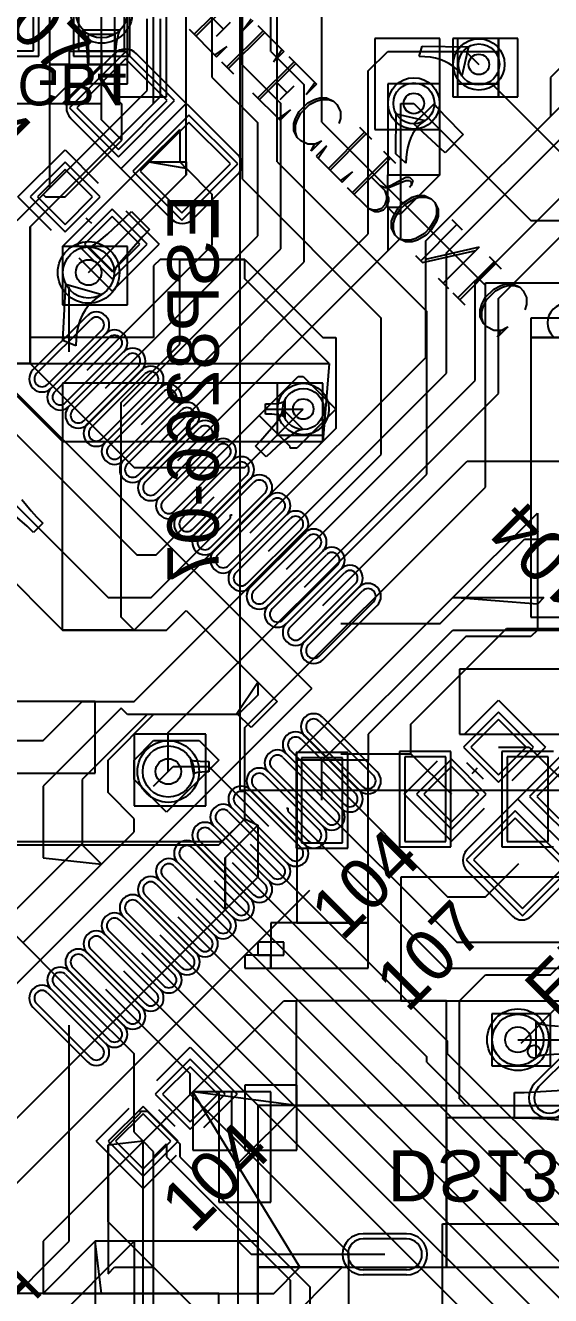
# Model space of a CAD drawing. Header units: millimetres. Extents: x 57.6 to 115.3, y 47.5 to 119.3.
# Drawn here: x 88.17 to 98.43, y 61.93 to 86.74 of the extents above; entities that cross this region are included whole.
import ezdxf

# ---------------------------------------------------------------- set-up
doc = ezdxf.new("R2010")
doc.units = ezdxf.units.MM
for name, color, linetype in [('BottomLayer', 5, 'Continuous'), ('BottomOverlay', 54, 'Continuous'), ('BottomSolder', 6, 'Continuous'), ('TopLayer', 1, 'Continuous'), ('TopOverlay', 2, 'Continuous'), ('TopSolder', 216, 'Continuous'), ('ViaHoleLayer', 16, 'Continuous')]:
    doc.layers.add(name, color=color, linetype=linetype)

msp = doc.modelspace()

# ---------------------------------------------------------------- linework, layer by layer
at = {"layer": 'BottomLayer'}
for p, q in [((91.313, 83.82), (91.313, 92.71)), ((92.414, 83.735), (92.414, 91.144)), ((93.091, 84.074), (93.091, 90.805)), ((90.678, 85.217), (90.678, 88.011)), ((93.964, 84.852), (93.964, 87.906)), ((88.334, 86.245), (88.334, 87.745)), ((89.212, 87.745), (89.212, 86.245)), ((90.112, 86.245), (90.112, 87.745)), ((89.662, 85.979), (89.662, 86.995)), ((90.551, 85.471), (90.551, 86.868)), ((90.805, 86.868), (90.805, 85.344)), ((89.412, 85.979), (89.404, 86.567)), ((89.404, 86.567), (89.92, 86.567)), ((89.913, 86.353), (89.912, 85.979)), ((89.917, 86.542), (89.913, 86.353)), ((89.918, 86.56), (89.917, 86.542)), ((89.92, 86.567), (89.918, 86.56)), ((94.996, 86.487), (94.996, 84.709)), ((96.266, 86.487), (94.996, 86.487)), ((96.266, 84.709), (96.266, 86.487)), ((96.52, 86.487), (96.52, 85.344)), ((97.79, 86.487), (96.52, 86.487)), ((97.79, 85.344), (97.79, 86.487)), ((87.434, 86.245), (88.334, 86.245)), ((89.212, 86.245), (90.112, 86.245)), ((88.9, 85.217), (89.662, 85.979)), ((89.912, 85.979), (89.412, 85.979)), ((97.282, 85.598), (98.933, 83.947)), ((88.011, 82.931), (90.551, 85.471)), ((90.805, 85.344), (88.265, 82.804)), ((96.52, 85.344), (97.79, 85.344)), ((86.614, 85.217), (88.9, 85.217)), ((88.265, 82.804), (90.678, 85.217)), ((95.758, 85.217), (98.044, 82.931)), ((95.758, 84.817), (96.158, 85.217)), ((96.158, 85.217), (96.164, 85.203)), ((96.164, 85.203), (96.181, 85.178)), ((96.181, 85.178), (96.209, 85.143)), ((96.209, 85.143), (96.361, 84.975)), ((93.964, 84.852), (97.155, 81.661)), ((96.361, 84.975), (96.721, 84.607)), ((90.551, 84.074), (91.186, 84.709)), ((91.186, 84.709), (91.186, 84.074)), ((94.996, 84.709), (96.266, 84.709)), ((96.368, 84.254), (95.758, 84.817)), ((96.721, 84.607), (96.368, 84.254)), ((88.9, 82.423), (90.551, 84.074)), ((90.551, 84.074), (91.313, 84.074)), ((91.313, 83.947), (90.551, 84.074)), ((91.186, 84.074), (91.313, 83.947)), ((91.313, 84.074), (91.313, 83.82)), ((93.091, 84.074), (96.012, 81.153)), ((89.408, 81.915), (91.313, 83.82)), ((91.313, 83.82), (89.916, 82.423)), ((92.414, 83.735), (95.123, 81.026)), ((89.779, 82.663), (90.112, 82.974)), ((90.112, 82.974), (90.245, 83.105)), ((90.245, 83.105), (90.598, 82.752)), ((98.044, 82.931), (103.632, 82.931)), ((88.265, 80.137), (88.265, 82.804)), ((88.265, 82.804), (88.265, 80.137)), ((89.612, 82.525), (89.779, 82.663)), ((90.467, 82.619), (89.97, 82.052)), ((90.598, 82.752), (90.467, 82.619)), ((88.9, 82.423), (88.9, 81.28)), ((90.17, 82.423), (88.9, 82.423)), ((89.916, 82.423), (88.9, 82.423)), ((89.408, 82.415), (89.442, 82.422)), ((89.908, 81.915), (89.408, 82.415)), ((89.442, 82.422), (89.488, 82.443)), ((89.488, 82.443), (89.545, 82.477)), ((89.545, 82.477), (89.612, 82.525)), ((90.17, 81.28), (90.17, 82.423)), ((90.805, 82.169), (90.678, 82.042)), ((92.456, 82.169), (90.805, 82.169)), ((91.186, 82.169), (92.456, 82.169)), ((91.186, 80.518), (91.186, 82.169)), ((92.456, 81.788), (92.456, 82.169)), ((92.456, 82.169), (93.98, 80.645)), ((89.915, 81.949), (89.908, 81.915)), ((89.936, 81.995), (89.915, 81.949)), ((89.97, 82.052), (89.936, 81.995)), ((90.678, 82.042), (90.678, 80.645)), ((94.107, 80.137), (92.456, 81.788)), ((97.155, 81.661), (97.155, 81.712)), ((97.155, 81.712), (105.105, 81.712)), ((97.155, 77.724), (97.155, 81.661)), ((88.9, 81.28), (90.17, 81.28)), ((96.012, 77.978), (96.012, 81.153)), ((95.123, 78.36), (95.123, 81.026)), ((104.521, 81.026), (98.044, 81.026)), ((98.044, 81.026), (98.044, 80.645)), ((90.678, 80.645), (88.265, 80.645)), ((88.265, 80.645), (88.265, 80.137)), ((93.98, 80.645), (94.234, 80.645)), ((94.234, 80.645), (94.234, 78.867)), ((98.044, 80.645), (98.044, 75.184)), ((99.06, 80.645), (98.044, 80.645)), ((98.044, 80.645), (103.251, 80.645)), ((90.043, 79.375), (91.186, 80.518)), ((88.011, 80.137), (94.107, 80.137)), ((88.265, 80.137), (88.011, 80.137)), ((88.265, 80.137), (90.297, 78.105)), ((88.265, 80.137), (94.107, 80.137)), ((94.107, 80.137), (93.98, 78.613)), ((88.9, 79.756), (88.9, 78.613)), ((93.98, 79.756), (88.9, 79.756)), ((93.091, 79.756), (93.091, 78.74)), ((93.98, 79.756), (93.091, 79.756)), ((93.98, 78.74), (93.98, 79.756)), ((93.98, 78.613), (93.98, 79.756)), ((88.9, 78.613), (88.011, 79.502)), ((90.043, 75.184), (90.043, 79.375)), ((92.456, 78.105), (93.599, 79.248)), ((93.151, 79.104), (93.178, 79.159)), ((93.178, 79.159), (93.194, 79.207)), ((93.194, 79.207), (93.199, 79.248)), ((93.199, 79.248), (93.599, 78.848)), ((92.766, 78.629), (93.065, 78.974)), ((93.065, 78.974), (93.114, 79.042)), ((93.114, 79.042), (93.151, 79.104)), ((94.234, 78.867), (90.297, 74.93)), ((93.091, 78.74), (93.98, 78.74)), ((93.325, 78.714), (93.166, 78.586)), ((93.393, 78.763), (93.325, 78.714)), ((93.455, 78.8), (93.393, 78.763)), ((93.51, 78.827), (93.455, 78.8)), ((93.558, 78.843), (93.51, 78.827)), ((93.599, 78.848), (93.558, 78.843)), ((88.9, 78.613), (93.98, 78.613)), ((88.9, 74.93), (88.9, 78.613)), ((93.98, 78.613), (90.297, 74.93)), ((92.665, 78.526), (92.766, 78.629)), ((92.877, 78.314), (92.665, 78.526)), ((92.98, 78.415), (92.877, 78.314)), ((93.166, 78.586), (92.98, 78.415)), ((90.296, 73.533), (95.123, 78.36)), ((90.297, 78.105), (92.456, 78.105)), ((90.964, 72.93), (96.012, 77.978)), ((92.456, 73.025), (97.155, 77.724)), ((96.52, 75.565), (98.171, 77.216)), ((98.171, 77.216), (98.171, 75.438)), ((93.472, 72.517), (96.52, 75.565)), ((96.52, 75.565), (98.298, 75.565)), ((98.171, 75.438), (96.52, 75.565)), ((98.298, 75.565), (98.171, 75.438)), ((98.171, 75.438), (98.171, 74.93)), ((90.297, 74.93), (90.043, 75.184)), ((98.044, 75.184), (99.06, 75.184)), ((90.297, 74.93), (88.9, 74.93)), ((93.964, 72.374), (96.52, 74.93)), ((96.52, 74.93), (101.727, 74.93)), ((98.171, 74.93), (98.044, 74.803)), ((96.774, 74.803), (94.869, 72.898)), ((98.044, 74.803), (96.774, 74.803)), ((96.647, 74.168), (96.647, 72.898)), ((99.695, 74.168), (96.647, 74.168)), ((89.535, 73.533), (83.566, 73.533)), ((88.519, 72.771), (89.281, 73.533)), ((89.281, 73.533), (90.296, 73.533)), ((89.535, 72.136), (89.535, 73.533)), ((92.456, 71.247), (92.456, 73.025)), ((84.074, 72.771), (88.519, 72.771)), ((90.297, 72.898), (90.297, 71.501)), ((91.694, 72.898), (90.297, 72.898)), ((90.964, 72.168), (90.964, 72.93)), ((91.694, 71.501), (91.694, 72.898)), ((94.869, 72.898), (94.869, 72.39)), ((96.647, 72.898), (99.695, 72.898)), ((93.472, 72.39), (93.472, 72.517)), ((96.381, 72.458), (95.581, 72.458)), ((95.581, 72.458), (95.581, 70.798)), ((96.381, 70.798), (96.381, 72.458)), ((98.381, 72.458), (97.581, 72.458)), ((97.581, 72.458), (97.581, 70.798)), ((98.381, 70.798), (98.381, 72.458)), ((93.472, 72.39), (93.472, 69.215)), ((94.869, 72.39), (93.472, 72.39)), ((94.869, 72.39), (93.472, 72.39)), ((94.364, 72.436), (93.564, 72.436)), ((93.564, 72.436), (93.564, 70.776)), ((93.964, 71.606), (93.964, 72.374)), ((94.364, 70.776), (94.364, 72.436)), ((94.869, 69.215), (94.869, 72.39)), ((83.566, 72.136), (89.535, 72.136)), ((90.297, 71.501), (91.694, 71.501)), ((91.948, 70.739), (92.456, 71.247)), ((92.01, 70.801), (92.456, 71.247)), ((92.456, 71.247), (92.71, 71.12)), ((92.71, 71.12), (92.075, 70.485)), ((92.075, 70.485), (92.71, 71.12)), ((92.71, 71.12), (92.71, 70.104)), ((87.122, 70.739), (91.948, 70.739)), ((87.184, 70.801), (92.01, 70.801)), ((93.564, 70.776), (94.364, 70.776)), ((95.581, 70.798), (96.381, 70.798)), ((97.581, 70.798), (98.381, 70.798)), ((92.075, 70.485), (92.075, 69.469)), ((92.075, 69.469), (92.075, 70.485)), ((92.71, 70.104), (92.075, 69.469)), ((95.504, 70.104), (95.504, 67.691)), ((99.314, 70.104), (95.504, 70.104)), ((86.868, 62.992), (93.726, 69.85)), ((92.075, 69.469), (86.868, 64.262)), ((92.964, 69.215), (92.964, 68.326)), ((94.869, 69.215), (92.964, 69.215)), ((93.472, 69.215), (94.869, 69.215)), ((94.869, 68.326), (94.869, 69.215)), ((92.71, 68.834), (92.71, 68.58)), ((93.218, 68.834), (92.71, 68.834)), ((93.218, 68.58), (93.218, 68.834)), ((98.425, 68.199), (99.06, 68.834)), ((92.456, 68.58), (92.456, 68.326)), ((92.964, 68.58), (92.456, 68.58)), ((92.71, 68.58), (93.218, 68.58)), ((92.964, 68.326), (92.964, 68.58)), ((92.456, 68.326), (92.964, 68.326)), ((92.964, 68.326), (94.869, 68.326)), ((96.647, 67.691), (97.155, 68.199)), ((97.155, 68.199), (98.425, 68.199)), ((91.44, 65.913), (93.218, 67.691)), ((93.218, 67.691), (93.459, 67.691)), ((93.459, 67.691), (93.459, 65.646)), ((96.393, 67.691), (93.459, 67.691)), ((93.459, 67.691), (93.459, 65.646)), ((95.504, 67.691), (99.314, 67.691)), ((96.393, 65.646), (96.393, 67.691)), ((96.647, 65.773), (96.647, 67.691)), ((97.282, 67.437), (97.282, 66.421)), ((98.425, 67.437), (97.282, 67.437)), ((98.143, 66.575), (98.143, 67.283)), ((98.143, 67.283), (98.173, 67.263)), ((98.173, 67.263), (98.22, 67.245)), ((98.22, 67.245), (98.284, 67.23)), ((98.425, 66.421), (98.425, 67.437)), ((98.284, 67.23), (98.366, 67.216)), ((98.366, 67.216), (98.582, 67.196)), ((97.79, 66.929), (100.584, 66.929)), ((98.173, 66.595), (98.143, 66.575)), ((98.22, 66.613), (98.173, 66.595)), ((98.284, 66.628), (98.22, 66.613)), ((99.037, 66.678), (98.284, 66.628)), ((97.282, 66.421), (98.425, 66.421)), ((92.456, 66.04), (92.456, 64.77)), ((93.472, 66.04), (92.456, 66.04)), ((93.472, 64.77), (93.472, 66.04)), ((91.44, 65.913), (88.519, 62.992)), ((91.44, 65.913), (91.44, 64.77)), ((92.202, 65.913), (91.44, 65.913)), ((93.535, 62.484), (91.44, 65.913)), ((93.459, 65.646), (91.44, 65.913)), ((91.948, 65.913), (91.948, 63.754)), ((92.964, 65.913), (91.948, 65.913)), ((92.202, 64.77), (92.202, 65.913)), ((92.964, 63.754), (92.964, 65.913)), ((96.647, 65.773), (96.774, 65.646)), ((97.723, 65.896), (97.91, 65.897)), ((97.723, 65.396), (97.723, 65.896)), ((97.91, 65.897), (98.662, 65.947)), ((92.329, 64.516), (93.459, 65.646)), ((92.71, 65.646), (92.71, 62.484)), ((96.393, 65.646), (92.71, 65.646)), ((93.459, 65.646), (96.774, 65.646)), ((93.459, 65.646), (96.393, 65.646)), ((96.393, 62.484), (96.393, 65.646)), ((96.774, 65.646), (99.156, 65.646)), ((96.393, 65.405), (96.393, 62.484)), ((98.679, 65.405), (96.393, 65.405)), ((97.91, 65.395), (97.723, 65.396)), ((98.364, 65.38), (97.91, 65.395)), ((98.58, 65.359), (98.364, 65.38)), ((91.44, 64.77), (92.202, 64.77)), ((92.456, 64.77), (93.472, 64.77)), ((92.329, 62.992), (92.329, 64.516)), ((91.948, 63.754), (92.964, 63.754)), ((95.617, 63.038), (94.767, 63.038)), ((89.535, 62.992), (88.519, 61.976)), ((88.519, 62.992), (88.519, 61.976)), ((89.535, 62.992), (89.535, 61.087)), ((92.71, 62.992), (89.535, 62.992)), ((89.662, 61.976), (89.535, 62.992)), ((92.329, 62.992), (92.583, 62.738)), ((92.329, 61.722), (92.329, 62.992)), ((92.71, 61.087), (92.71, 62.992)), ((92.583, 62.738), (95.192, 62.738)), ((92.71, 62.484), (96.393, 62.484)), ((92.71, 62.484), (92.71, 60.833)), ((92.71, 60.833), (94.361, 62.484)), ((94.361, 62.484), (92.71, 62.484)), ((93.027, 61.976), (93.535, 62.484)), ((95.617, 62.438), (94.767, 62.438)), ((96.393, 62.484), (98.679, 62.484)), ((91.948, 61.976), (86.487, 61.976)), ((88.519, 61.976), (89.662, 61.976)), ((88.519, 61.976), (93.027, 61.976)), ((91.948, 60.325), (91.948, 61.976))]:
    msp.add_line(p, q, dxfattribs=at)
for centre, radius in [((89.662, 86.995), 0.5), ((97.028, 85.979), 0.4), ((95.758, 85.217), 0.4), ((89.408, 81.915), 0.5), ((93.599, 79.248), 0.4), ((90.964, 72.168), 0.5), ((97.79, 66.929), 0.5)]:
    msp.add_circle(centre, radius, dxfattribs=at)
for centre, start, end in [((94.767, 62.738), 90, 270), ((95.617, 62.738), 270, 90)]:
    msp.add_arc(centre, 0.3, start, end, dxfattribs=at)
at = {"layer": 'BottomOverlay'}
for p, q in [((92.364, 71.806), (92.364, 87.806)), ((92.364, 71.806), (114.364, 71.806)), ((96.317, 63.333), (99.517, 63.333)), ((96.317, 58.633), (96.317, 63.333))]:
    msp.add_line(p, q, dxfattribs=at)
at = {"layer": 'BottomSolder'}
for p, q in [((88.436, 86.143), (88.436, 87.847)), ((89.11, 87.847), (89.11, 86.143)), ((90.214, 86.143), (90.214, 87.847)), ((87.332, 86.143), (88.436, 86.143)), ((89.11, 86.143), (90.214, 86.143)), ((94.466, 72.537), (93.463, 72.537)), ((93.463, 72.537), (93.463, 70.674)), ((94.466, 70.674), (94.466, 72.537)), ((96.483, 72.56), (95.479, 72.56)), ((95.479, 72.56), (95.479, 70.696)), ((96.483, 70.696), (96.483, 72.56)), ((98.483, 72.56), (97.479, 72.56)), ((97.479, 72.56), (97.479, 70.696)), ((93.463, 70.674), (94.466, 70.674)), ((95.479, 70.696), (96.483, 70.696)), ((97.479, 70.696), (98.483, 70.696)), ((95.617, 63.14), (94.767, 63.14)), ((95.617, 62.336), (94.767, 62.336))]:
    msp.add_line(p, q, dxfattribs=at)
for centre, radius in [((89.662, 86.995), 0.602), ((97.028, 85.979), 0.502), ((95.758, 85.217), 0.502), ((89.408, 81.915), 0.602), ((93.599, 79.248), 0.502), ((90.964, 72.168), 0.602), ((97.79, 66.929), 0.602)]:
    msp.add_circle(centre, radius, dxfattribs=at)
for centre, start, end in [((94.767, 62.738), 90, 270), ((95.617, 62.738), 270, 90)]:
    msp.add_arc(centre, 0.402, start, end, dxfattribs=at)
at = {"layer": 'TopLayer'}
for p, q in [((88.646, 94.107), (88.646, 85.979)), ((90.17, 85.979), (90.17, 94.107)), ((89.916, 90.805), (89.916, 85.344)), ((90.932, 85.344), (90.932, 90.805)), ((91.821, 85.725), (91.821, 90.932)), ((92.383, 85.998), (92.383, 90.605)), ((92.964, 86.233), (92.964, 90.424)), ((89.662, 85.598), (89.662, 86.995)), ((89.318, 86.621), (89.296, 86.654)), ((89.296, 86.654), (90.028, 86.654)), ((89.338, 86.572), (89.318, 86.621)), ((90.006, 86.621), (89.986, 86.572)), ((90.028, 86.654), (90.006, 86.621)), ((89.355, 86.507), (89.338, 86.572)), ((89.37, 86.425), (89.355, 86.507)), ((89.411, 85.776), (89.37, 86.425)), ((89.954, 86.425), (89.941, 86.328)), ((89.969, 86.507), (89.954, 86.425)), ((89.986, 86.572), (89.969, 86.507)), ((96.52, 86.487), (96.52, 86.233)), ((97.409, 86.487), (96.52, 86.487)), ((96.612, 86.487), (96.612, 85.598)), ((97.409, 86.487), (96.612, 86.487)), ((97.409, 86.233), (97.409, 86.487)), ((97.409, 86.487), (97.409, 85.344)), ((97.79, 86.487), (97.409, 86.487)), ((97.409, 85.598), (97.409, 86.487)), ((97.79, 85.344), (97.79, 86.487)), ((99.06, 86.36), (98.425, 85.725)), ((89.027, 86.233), (89.027, 85.217)), ((89.662, 86.233), (89.027, 86.233)), ((89.662, 85.217), (89.662, 86.233)), ((89.662, 86.233), (89.662, 85.598)), ((90.17, 86.233), (89.662, 86.233)), ((89.941, 86.328), (89.922, 86.084)), ((90.17, 85.598), (90.17, 86.233)), ((92.964, 86.233), (93.618, 85.579)), ((94.869, 85.852), (95.25, 86.233)), ((95.25, 86.233), (96.774, 86.233)), ((95.859, 86.133), (95.919, 86.333)), ((95.973, 86.129), (95.859, 86.133)), ((95.919, 86.333), (96.825, 86.323)), ((96.08, 86.118), (95.973, 86.129)), ((96.18, 86.099), (96.08, 86.118)), ((96.274, 86.073), (96.18, 86.099)), ((96.52, 86.233), (97.409, 86.233)), ((96.825, 86.323), (96.695, 85.757)), ((96.774, 86.233), (97.028, 85.979)), ((88.646, 85.979), (90.17, 85.979)), ((88.646, 85.979), (88.646, 85.217)), ((89.027, 85.979), (88.646, 85.979)), ((89.027, 85.217), (89.027, 85.979)), ((90.13, 86.085), (89.175, 85.13)), ((89.922, 86.084), (89.912, 85.598)), ((90.943, 85.271), (90.13, 86.085)), ((92.383, 85.998), (93.164, 85.217)), ((94.869, 82.667), (94.869, 85.852)), ((95.993, 82.531), (99.314, 85.852)), ((96.361, 86.039), (96.274, 86.073)), ((96.441, 85.998), (96.361, 86.039)), ((96.515, 85.949), (96.441, 85.998)), ((96.582, 85.893), (96.515, 85.949)), ((96.642, 85.829), (96.582, 85.893)), ((98.425, 84.963), (99.314, 85.852)), ((89.027, 85.598), (88.646, 85.217)), ((89.662, 85.598), (89.027, 85.598)), ((89.412, 85.598), (89.411, 85.776)), ((89.912, 85.598), (89.412, 85.598)), ((89.662, 85.598), (90.059, 85.201)), ((89.662, 85.598), (90.17, 85.598)), ((89.662, 84.899), (89.662, 85.598)), ((91.821, 85.725), (92.71, 84.836)), ((95.25, 85.598), (95.25, 83.82)), ((96.266, 85.598), (95.25, 85.598)), ((96.266, 83.82), (96.266, 85.598)), ((96.612, 85.598), (96.612, 85.344)), ((97.409, 85.598), (96.612, 85.598)), ((96.612, 85.598), (97.409, 85.598)), ((96.695, 85.757), (96.642, 85.829)), ((97.409, 85.344), (97.409, 85.598)), ((98.425, 85.725), (98.425, 84.963)), ((89.916, 85.344), (90.932, 85.344)), ((93.618, 82.123), (93.618, 85.579)), ((96.612, 85.344), (97.409, 85.344)), ((97.409, 85.344), (97.79, 85.344)), ((88.646, 85.217), (89.027, 85.217)), ((88.646, 85.217), (88.646, 83.566)), ((89.027, 85.217), (89.662, 85.217)), ((89.175, 85.13), (89.989, 84.317)), ((89.989, 84.317), (90.943, 85.271)), ((90.059, 84.502), (90.059, 85.201)), ((93.164, 82.376), (93.164, 85.217)), ((95.504, 85.217), (95.758, 85.217)), ((95.504, 82.595), (95.504, 85.217)), ((90.059, 84.502), (89.662, 84.899)), ((95.404, 84.231), (95.414, 85.014)), ((95.414, 85.014), (95.98, 84.884)), ((95.98, 84.884), (95.908, 84.831)), ((91.367, 84.847), (90.413, 83.893)), ((92.181, 84.034), (91.367, 84.847)), ((92.71, 82.629), (92.71, 84.836)), ((95.739, 84.63), (95.698, 84.55)), ((95.788, 84.704), (95.739, 84.63)), ((95.844, 84.771), (95.788, 84.704)), ((95.908, 84.831), (95.844, 84.771)), ((88.948, 83.391), (90.059, 84.502)), ((88.948, 83.391), (90.059, 84.502)), ((95.638, 84.369), (95.619, 84.269)), ((95.664, 84.463), (95.638, 84.369)), ((95.698, 84.55), (95.664, 84.463)), ((96.393, 82.296), (98.679, 84.582)), ((95.604, 84.048), (95.404, 84.231)), ((95.608, 84.162), (95.604, 84.048)), ((95.619, 84.269), (95.608, 84.162)), ((88.948, 83.929), (88.409, 83.391)), ((89.487, 83.391), (88.948, 83.929)), ((90.413, 83.893), (91.226, 83.079)), ((91.226, 83.079), (92.181, 84.034)), ((91.297, 83.963), (91.821, 83.439)), ((96.955, 81.715), (99.314, 84.074)), ((95.25, 83.82), (96.266, 83.82)), ((95.25, 83.82), (96.266, 83.82)), ((95.25, 83.185), (95.25, 83.82)), ((96.266, 83.82), (95.504, 83.058)), ((88.409, 83.391), (88.948, 82.852)), ((88.646, 83.566), (88.519, 83.439)), ((88.519, 83.439), (88.567, 83.391)), ((88.567, 83.391), (88.948, 83.391)), ((88.948, 82.852), (89.487, 83.391)), ((91.821, 82.447), (91.821, 83.439)), ((97.409, 81.407), (99.568, 83.566)), ((95.377, 83.058), (95.25, 83.185)), ((95.504, 83.185), (95.25, 83.185)), ((95.25, 83.185), (95.25, 82.341)), ((95.504, 82.595), (95.504, 83.185)), ((89.868, 83.01), (89.329, 82.471)), ((90.406, 82.471), (89.868, 83.01)), ((95.504, 83.058), (95.377, 83.058)), ((90.798, 78.595), (94.869, 82.667)), ((92.456, 82.375), (92.71, 82.629)), ((89.329, 82.471), (89.868, 81.933)), ((89.383, 80.01), (91.821, 82.447)), ((89.737, 79.656), (92.456, 82.375)), ((89.868, 81.933), (90.406, 82.471)), ((90.09, 79.302), (93.164, 82.376)), ((91.151, 78.242), (95.504, 82.595)), ((95.25, 82.341), (95.504, 82.595)), ((95.993, 80.255), (95.993, 82.531)), ((90.444, 78.949), (93.618, 82.123)), ((96.393, 79.948), (96.393, 82.296)), ((88.903, 80.588), (88.962, 81.69)), ((88.962, 81.69), (89.669, 81.488)), ((89.03, 80.363), (89.03, 81.634)), ((96.955, 79.803), (96.955, 81.715)), ((89.571, 81.422), (89.484, 81.348)), ((89.669, 81.488), (89.571, 81.422)), ((97.409, 79.55), (97.409, 81.407)), ((89.341, 81.177), (89.285, 81.081)), ((89.408, 81.267), (89.341, 81.177)), ((89.484, 81.348), (89.408, 81.267)), ((88.393, 79.939), (89.454, 80.999)), ((89.239, 80.976), (89.203, 80.864)), ((89.285, 81.081), (89.239, 80.976)), ((88.606, 79.727), (89.666, 80.787)), ((88.747, 79.585), (89.808, 80.646)), ((89.177, 80.745), (89.162, 80.617)), ((89.203, 80.864), (89.177, 80.745)), ((89.157, 80.483), (88.903, 80.588)), ((88.959, 79.373), (90.02, 80.434)), ((89.162, 80.617), (89.157, 80.483)), ((89.101, 79.232), (90.161, 80.292)), ((92.565, 76.828), (95.993, 80.255)), ((89.313, 79.02), (90.373, 80.08)), ((89.454, 78.878), (90.515, 79.939)), ((92.919, 76.474), (96.393, 79.948)), ((89.666, 78.666), (90.727, 79.727)), ((92.737, 79.121), (93.499, 79.883)), ((93.272, 76.12), (96.955, 79.803)), ((93.499, 79.883), (93.599, 79.883)), ((93.599, 79.883), (93.726, 79.756)), ((93.726, 79.756), (94.234, 79.248)), ((89.808, 78.525), (90.868, 79.585)), ((93.189, 79.381), (93.211, 79.391)), ((93.211, 79.391), (93.226, 79.402)), ((93.226, 79.402), (93.236, 79.415)), ((93.236, 79.415), (93.236, 79.081)), ((93.626, 75.767), (97.409, 79.55)), ((90.02, 78.312), (91.08, 79.373)), ((90.161, 78.171), (91.222, 79.232)), ((91.505, 77.888), (92.864, 79.248)), ((92.864, 79.348), (92.929, 79.349)), ((92.864, 79.148), (92.864, 79.348)), ((92.864, 79.248), (93.599, 79.248)), ((92.988, 79.145), (92.864, 79.148)), ((92.929, 79.349), (93.087, 79.359)), ((93.087, 79.137), (92.988, 79.145)), ((93.087, 79.359), (93.127, 79.365)), ((93.127, 79.365), (93.161, 79.372)), ((93.161, 79.372), (93.189, 79.381)), ((94.234, 79.248), (93.472, 78.486)), ((90.373, 77.959), (91.434, 79.02)), ((93.345, 78.513), (92.737, 79.121)), ((93.127, 79.131), (93.087, 79.137)), ((93.161, 79.124), (93.127, 79.131)), ((93.189, 79.115), (93.161, 79.124)), ((93.211, 79.105), (93.189, 79.115)), ((93.226, 79.094), (93.211, 79.105)), ((93.236, 79.081), (93.226, 79.094)), ((87.884, 78.867), (90.351, 76.4)), ((90.515, 77.818), (91.575, 78.878)), ((90.727, 77.605), (91.788, 78.666)), ((90.868, 77.464), (91.929, 78.525)), ((93.345, 78.486), (93.345, 78.513)), ((93.472, 78.486), (93.345, 78.486)), ((91.08, 77.252), (92.141, 78.312)), ((91.222, 77.11), (92.282, 78.171)), ((93.98, 75.413), (96.798, 78.232)), ((96.798, 78.232), (100.33, 78.232)), ((87.376, 77.978), (89.789, 75.565)), ((91.434, 76.898), (92.495, 77.959)), ((91.575, 76.757), (92.636, 77.818)), ((86.36, 77.47), (88.9, 74.93)), ((88.106, 77.479), (88.285, 77.261)), ((90.724, 76.4), (91.858, 77.535)), ((91.788, 76.545), (92.848, 77.605)), ((91.929, 76.403), (92.99, 77.464)), ((88.211, 76.96), (87.875, 77.248)), ((88.285, 77.261), (88.394, 77.143)), ((92.141, 76.191), (93.202, 77.252)), ((92.179, 77.181), (92.212, 77.181)), ((92.179, 77.116), (92.179, 77.181)), ((88.335, 76.839), (88.211, 76.96)), ((88.515, 77.019), (88.335, 76.839)), ((88.394, 77.143), (88.515, 77.019)), ((90.628, 75.565), (92.179, 77.116)), ((92.282, 76.05), (93.343, 77.11)), ((92.495, 75.838), (93.555, 76.898)), ((92.636, 75.696), (93.697, 76.757)), ((96.269, 75.06), (97.917, 76.708)), ((97.917, 76.708), (102.97, 76.708)), ((92.848, 75.484), (93.909, 76.545)), ((90.351, 76.4), (90.724, 76.4)), ((92.99, 75.343), (94.05, 76.403)), ((93.202, 75.131), (94.262, 76.191)), ((93.343, 74.989), (94.404, 76.05)), ((93.555, 74.777), (94.616, 75.838)), ((93.697, 74.636), (94.757, 75.696)), ((89.789, 75.565), (90.628, 75.565)), ((93.909, 74.423), (94.969, 75.484)), ((90.932, 74.93), (91.313, 75.311)), ((91.313, 75.311), (92.71, 73.914)), ((88.9, 74.93), (90.932, 74.93)), ((94.333, 75.06), (96.269, 75.06)), ((95.7, 73.094), (97.566, 74.96)), ((97.566, 74.96), (99.792, 74.96)), ((92.304, 73.304), (92.71, 73.914)), ((92.71, 73.914), (93.091, 73.533)), ((92.71, 73.914), (92.71, 73.66)), ((92.71, 73.66), (92.329, 73.279)), ((93.091, 73.533), (92.583, 73.025)), ((90.043, 73.406), (88.519, 71.882)), ((90.551, 73.279), (89.281, 72.009)), ((89.789, 72.39), (90.678, 73.279)), ((90.17, 73.279), (90.043, 73.406)), ((90.678, 73.279), (90.17, 73.279)), ((92.329, 73.279), (90.551, 73.279)), ((92.583, 73.025), (92.304, 73.304)), ((93.909, 73.151), (94.969, 72.09)), ((95.7, 72.514), (95.7, 73.094)), ((97.409, 73.183), (96.87, 72.644)), ((97.948, 72.644), (97.409, 73.183)), ((90.297, 72.39), (90.678, 72.771)), ((90.678, 72.771), (91.567, 72.771)), ((91.567, 72.771), (91.948, 72.39)), ((93.555, 72.797), (94.616, 71.736)), ((93.697, 72.938), (94.757, 71.878)), ((93.202, 72.443), (94.262, 71.383)), ((93.343, 72.585), (94.404, 71.524)), ((94.333, 72.514), (95.7, 72.514)), ((95.7, 72.514), (96.49, 71.725)), ((96.87, 72.644), (97.409, 72.105)), ((97.409, 72.644), (98.011, 72.644)), ((97.409, 72.105), (97.948, 72.644)), ((98.011, 72.644), (99.044, 71.612)), ((98.973, 72.496), (98.16, 71.682)), ((89.789, 71.755), (89.789, 72.39)), ((90.297, 72.009), (90.297, 72.39)), ((91.948, 72.39), (90.932, 71.374)), ((90.964, 72.168), (91.059, 72.263)), ((91.059, 72.263), (91.756, 72.263)), ((91.46, 72.111), (91.403, 72.406)), ((91.403, 72.406), (91.411, 72.398)), ((91.411, 72.398), (91.425, 72.391)), ((91.425, 72.391), (91.445, 72.384)), ((91.445, 72.384), (91.471, 72.379)), ((91.471, 72.379), (91.503, 72.374)), ((91.503, 72.374), (91.586, 72.367)), ((91.586, 72.367), (91.756, 72.363)), ((91.756, 72.363), (91.756, 72.163)), ((91.756, 72.263), (92.919, 71.1)), ((92.99, 72.231), (94.05, 71.171)), ((96.49, 72.264), (95.951, 71.725)), ((97.029, 71.725), (96.49, 72.264)), ((89.281, 72.009), (89.281, 70.763)), ((90.932, 71.374), (90.297, 72.009)), ((90.678, 71.882), (90.964, 72.168)), ((91.465, 72.121), (91.46, 72.111)), ((91.474, 72.13), (91.465, 72.121)), ((91.49, 72.137), (91.474, 72.13)), ((91.511, 72.144), (91.49, 72.137)), ((91.537, 72.15), (91.511, 72.144)), ((91.701, 72.162), (91.537, 72.15)), ((91.756, 72.163), (91.701, 72.162)), ((92.848, 72.09), (93.909, 71.029)), ((93.98, 72.161), (96.417, 69.723)), ((88.519, 71.882), (88.519, 70.485)), ((90.297, 71.247), (89.789, 71.755)), ((92.495, 71.736), (93.555, 70.676)), ((92.636, 71.878), (93.697, 70.817)), ((93.626, 71.807), (96.599, 68.834)), ((95.951, 71.725), (96.49, 71.186)), ((96.49, 71.186), (97.029, 71.725)), ((92.282, 71.524), (93.343, 70.464)), ((93.272, 71.454), (93.305, 71.454)), ((93.305, 71.388), (93.305, 71.454)), ((98.16, 71.682), (99.114, 70.728)), ((90.297, 70.993), (90.297, 71.247)), ((92.141, 71.383), (93.202, 70.322)), ((93.305, 71.388), (96.367, 68.326)), ((97.736, 71.258), (96.922, 70.445)), ((98.69, 70.304), (97.736, 71.258)), ((89.662, 70.358), (90.297, 70.993)), ((91.788, 71.029), (92.848, 69.969)), ((91.929, 71.171), (92.99, 70.11)), ((87.733, 69.215), (89.281, 70.763)), ((89.281, 70.763), (87.733, 69.215)), ((89.281, 70.763), (89.281, 70.739)), ((89.281, 70.739), (89.662, 70.358)), ((91.575, 70.817), (92.636, 69.756)), ((92.565, 70.746), (96.412, 66.9)), ((88.519, 70.485), (89.662, 70.358)), ((91.222, 70.464), (92.282, 69.403)), ((91.434, 70.676), (92.495, 69.615)), ((89.662, 70.358), (88.138, 68.834)), ((91.08, 70.322), (92.141, 69.262)), ((92.212, 70.393), (96.012, 66.593)), ((96.922, 70.445), (97.877, 69.49)), ((97.155, 69.723), (97.806, 70.374)), ((97.877, 69.49), (98.69, 70.304)), ((90.727, 69.969), (91.788, 68.908)), ((90.868, 70.11), (91.929, 69.049)), ((91.858, 70.039), (102.208, 59.69)), ((87.098, 69.85), (89.383, 67.564)), ((90.515, 69.756), (91.575, 68.696)), ((96.417, 69.723), (97.155, 69.723)), ((90.373, 69.615), (91.434, 68.554)), ((91.505, 69.686), (102.008, 59.182)), ((90.02, 69.262), (91.08, 68.201)), ((90.161, 69.403), (91.222, 68.342)), ((91.151, 69.332), (101.936, 58.547)), ((89.808, 69.049), (90.868, 67.989)), ((90.798, 68.979), (102.626, 57.15)), ((89.666, 68.908), (90.727, 67.847)), ((96.599, 68.834), (100.584, 68.834)), ((89.313, 68.554), (90.373, 67.494)), ((89.454, 68.696), (90.515, 67.635)), ((90.444, 68.625), (102.181, 56.888)), ((89.101, 68.342), (90.161, 67.282)), ((90.09, 68.272), (100.584, 57.778)), ((96.367, 68.326), (100.203, 68.326)), ((88.747, 67.989), (89.808, 66.928)), ((88.959, 68.201), (90.02, 67.14)), ((88.606, 67.847), (89.666, 66.787)), ((89.737, 67.918), (91.392, 66.263)), ((88.393, 67.635), (89.454, 66.575)), ((89.383, 67.564), (90.297, 66.651)), ((97.853, 66.865), (98.552, 67.564)), ((89.03, 62.995), (89.03, 67.211)), ((96.412, 66.656), (96.412, 66.9)), ((90.297, 65.121), (90.297, 66.651)), ((96.012, 66.49), (96.012, 66.593)), ((96.012, 66.49), (102.177, 60.325)), ((96.412, 66.656), (101.981, 61.087)), ((98.194, 66.007), (98.795, 66.608)), ((91.392, 66.403), (90.853, 65.865)), ((91.93, 65.865), (91.392, 66.403)), ((91.392, 65.865), (91.392, 66.263)), ((90.853, 65.865), (91.392, 65.326)), ((91.392, 65.865), (94.488, 62.768)), ((91.392, 65.326), (91.93, 65.865)), ((89.789, 64.868), (90.424, 65.503)), ((90.424, 65.503), (90.424, 65.532)), ((90.424, 65.532), (90.551, 65.532)), ((90.551, 65.532), (91.186, 64.897)), ((90.472, 65.484), (89.934, 64.945)), ((91.011, 64.945), (90.472, 65.484)), ((90.297, 65.121), (90.472, 64.945)), ((90.472, 64.945), (89.789, 64.868)), ((89.789, 64.868), (89.789, 62.357)), ((89.789, 63.373), (89.789, 64.868)), ((89.934, 64.945), (90.472, 64.406)), ((90.472, 56.213), (90.472, 64.945)), ((90.678, 64.74), (90.472, 64.945)), ((90.472, 64.406), (91.011, 64.945)), ((90.678, 64.643), (90.932, 64.897)), ((90.932, 64.897), (90.932, 64.643)), ((91.186, 64.897), (91.186, 64.643)), ((90.678, 62.484), (90.678, 64.74)), ((90.678, 58.928), (90.678, 64.643)), ((90.932, 64.643), (93.345, 62.23)), ((91.186, 64.643), (93.726, 62.103)), ((92.456, 60.706), (89.789, 63.373)), ((86.721, 60.686), (89.03, 62.995)), ((87.63, 60.325), (90.297, 62.992)), ((90.297, 62.992), (90.297, 60.325)), ((94.488, 60.198), (94.488, 62.768)), ((89.789, 62.357), (89.916, 62.484)), ((89.916, 62.484), (90.678, 62.484)), ((93.345, 62.23), (93.345, 61.595)), ((93.726, 62.103), (93.726, 61.341))]:
    msp.add_line(p, q, dxfattribs=at)
for centre, radius in [((89.662, 86.995), 0.5), ((97.028, 85.979), 0.4), ((95.758, 85.217), 0.4), ((89.408, 81.915), 0.5), ((93.599, 79.248), 0.4), ((90.964, 72.168), 0.5), ((97.79, 66.929), 0.5)]:
    msp.add_circle(centre, radius, dxfattribs=at)
for centre, radius, start, end in [((89.56, 80.893), 0.15, 315, 135), ((89.914, 80.54), 0.15, 315, 135), ((90.267, 80.186), 0.15, 315, 135), ((88.499, 79.833), 0.15, 135, 315), ((90.621, 79.833), 0.15, 315, 135), ((88.853, 79.479), 0.15, 135, 315), ((90.974, 79.479), 0.15, 315, 135), ((89.207, 79.126), 0.15, 135, 315), ((91.328, 79.126), 0.15, 315, 135), ((91.681, 78.772), 0.15, 315, 135), ((89.56, 78.772), 0.15, 135, 315), ((89.914, 78.419), 0.15, 135, 315), ((92.035, 78.419), 0.15, 315, 135), ((90.267, 78.065), 0.15, 135, 315), ((92.389, 78.065), 0.15, 315, 135), ((90.621, 77.711), 0.15, 135, 315), ((92.742, 77.711), 0.15, 315, 135), ((90.974, 77.358), 0.15, 135, 315), ((93.096, 77.358), 0.15, 315, 135), ((91.328, 77.004), 0.15, 135, 315), ((93.449, 77.004), 0.15, 315, 135), ((91.681, 76.651), 0.15, 135, 315), ((93.803, 76.651), 0.15, 315, 135), ((94.156, 76.297), 0.15, 315, 135), ((92.035, 76.297), 0.15, 135, 315), ((92.389, 75.944), 0.15, 135, 315), ((94.51, 75.944), 0.15, 315, 135), ((92.742, 75.59), 0.15, 135, 315), ((94.863, 75.59), 0.15, 315, 135), ((93.096, 75.237), 0.15, 135, 315), ((93.449, 74.883), 0.15, 135, 315), ((93.803, 74.529), 0.15, 135, 315), ((93.803, 73.045), 0.15, 45, 225), ((93.449, 72.691), 0.15, 45, 225), ((93.096, 72.337), 0.15, 45, 225), ((92.742, 71.984), 0.15, 45, 225), ((94.863, 71.984), 0.15, 225, 45), ((92.389, 71.63), 0.15, 45, 225), ((94.51, 71.63), 0.15, 225, 45), ((92.035, 71.277), 0.15, 45, 225), ((94.156, 71.277), 0.15, 225, 45), ((91.681, 70.923), 0.15, 45, 225), ((93.803, 70.923), 0.15, 225, 45), ((91.328, 70.57), 0.15, 45, 225), ((93.449, 70.57), 0.15, 225, 45), ((90.974, 70.216), 0.15, 45, 225), ((93.096, 70.216), 0.15, 225, 45), ((90.621, 69.863), 0.15, 45, 225), ((92.742, 69.863), 0.15, 225, 45), ((90.267, 69.509), 0.15, 45, 225), ((92.389, 69.509), 0.15, 225, 45), ((89.914, 69.155), 0.15, 45, 225), ((92.035, 69.155), 0.15, 225, 45), ((89.56, 68.802), 0.15, 45, 225), ((91.681, 68.802), 0.15, 225, 45), ((89.207, 68.448), 0.15, 45, 225), ((91.328, 68.448), 0.15, 225, 45), ((88.853, 68.095), 0.15, 45, 225), ((90.974, 68.095), 0.15, 225, 45), ((88.499, 67.741), 0.15, 45, 225), ((90.621, 67.741), 0.15, 225, 45), ((90.267, 67.388), 0.15, 225, 45), ((89.914, 67.034), 0.15, 225, 45), ((89.56, 66.681), 0.15, 225, 45), ((98.407, 65.795), 0.3, 135, 315)]:
    msp.add_arc(centre, radius, start, end, dxfattribs=at)
at = {"layer": 'TopOverlay'}
for p, q in [((91.47, 86.568), (92.176, 87.275)), ((91.503, 86.534), (92.21, 87.241)), ((91.84, 86.871), (92.042, 86.669)), ((92.412, 86.635), (92.58, 86.871)), ((92.614, 86.837), (92.412, 86.635)), ((91.369, 86.669), (91.907, 86.13)), ((91.907, 86.534), (92.176, 86.803)), ((92.106, 85.931), (92.813, 86.638)), ((92.139, 85.898), (92.846, 86.605)), ((92.712, 86.739), (93.217, 86.234)), ((89.059, 85.339), (89.907, 86.187)), ((90.332, 86.201), (92.333, 84.2)), ((92.109, 86.332), (91.874, 86.164)), ((91.907, 86.13), (92.109, 86.332)), ((93.015, 86.032), (93.183, 86.268)), ((93.217, 86.234), (93.015, 86.032)), ((93.318, 86.133), (93.856, 85.595)), ((92.005, 86.032), (92.24, 85.797)), ((92.712, 85.325), (93.419, 86.032)), ((92.745, 85.292), (93.452, 85.999)), ((93.082, 85.628), (93.284, 85.426)), ((93.654, 85.393), (93.823, 85.628)), ((93.856, 85.595), (93.654, 85.393)), ((92.611, 85.426), (93.149, 84.888)), ((93.149, 85.292), (93.419, 85.561)), ((90.042, 83.946), (91.314, 85.218)), ((93.516, 85.059), (93.685, 85.228)), ((93.55, 85.026), (93.718, 85.194)), ((93.685, 85.228), (93.819, 85.295)), ((93.718, 85.194), (93.853, 85.261)), ((93.819, 85.295), (93.92, 85.329)), ((93.853, 85.261), (93.954, 85.295)), ((93.92, 85.329), (94.055, 85.329)), ((93.954, 85.295), (94.089, 85.295)), ((94.055, 85.329), (94.19, 85.261)), ((94.089, 85.295), (94.19, 85.261)), ((94.19, 85.261), (94.257, 85.194)), ((94.257, 85.194), (94.324, 85.059)), ((89.03, 84.957), (91.074, 82.913)), ((93.351, 85.09), (93.116, 84.921)), ((93.149, 84.888), (93.351, 85.09)), ((93.415, 84.824), (93.449, 84.925)), ((93.449, 84.925), (93.516, 85.059)), ((93.449, 84.79), (93.483, 84.891)), ((93.483, 84.891), (93.55, 85.026)), ((94.324, 84.925), (94.291, 84.824)), ((94.324, 85.059), (94.324, 84.925)), ((93.415, 84.689), (93.415, 84.824)), ((93.483, 84.554), (93.415, 84.689)), ((93.449, 84.655), (93.449, 84.79)), ((93.483, 84.554), (93.449, 84.655)), ((94.089, 83.948), (94.796, 84.655)), ((94.122, 83.915), (94.829, 84.622)), ((94.695, 84.756), (94.93, 84.521)), ((93.55, 84.487), (93.483, 84.554)), ((93.685, 84.42), (93.55, 84.487)), ((93.819, 84.42), (93.685, 84.42)), ((93.954, 84.487), (93.752, 84.285)), ((93.752, 84.285), (93.819, 84.42)), ((93.819, 84.42), (93.954, 84.487)), ((94.055, 84.386), (93.853, 84.184)), ((93.887, 84.15), (94.055, 84.386)), ((88.029, 83.391), (88.948, 84.31)), ((88.948, 84.31), (89.598, 83.66)), ((93.853, 84.184), (94.358, 83.679)), ((94.56, 83.477), (95.267, 84.184)), ((94.594, 83.443), (95.301, 84.15)), ((95.166, 84.285), (95.402, 84.049)), ((94.56, 83.881), (94.324, 83.713)), ((94.358, 83.679), (94.56, 83.881)), ((91.442, 82.956), (92.326, 83.84)), ((95.2, 83.511), (94.93, 83.78)), ((95.099, 83.612), (95.2, 83.578)), ((95.2, 83.578), (95.301, 83.612)), ((95.267, 83.578), (95.604, 83.713)), ((95.301, 83.612), (95.604, 83.78)), ((95.604, 83.78), (95.671, 83.78)), ((95.604, 83.713), (95.671, 83.713)), ((95.671, 83.78), (95.738, 83.713)), ((95.671, 83.713), (95.705, 83.679)), ((95.705, 83.612), (95.671, 83.578)), ((95.738, 83.713), (95.705, 83.612)), ((95.705, 83.679), (95.705, 83.612)), ((88.029, 83.391), (88.679, 82.741)), ((94.459, 83.578), (94.863, 83.174)), ((95.2, 83.578), (95.267, 83.578)), ((95.267, 83.376), (95.2, 83.511)), ((95.233, 83.41), (95.2, 83.511)), ((95.233, 83.342), (95.233, 83.41)), ((95.267, 83.309), (95.267, 83.376)), ((95.56, 83.285), (95.728, 83.386)), ((95.728, 83.386), (95.829, 83.42)), ((95.762, 83.353), (95.863, 83.386)), ((95.829, 83.42), (95.964, 83.42)), ((95.863, 83.386), (95.997, 83.386)), ((95.964, 83.42), (96.098, 83.353)), ((95.997, 83.386), (96.098, 83.353)), ((90.137, 83.121), (90.787, 82.471)), ((94.863, 83.174), (94.998, 83.107)), ((94.863, 83.174), (94.964, 83.141)), ((94.964, 83.141), (95.031, 83.141)), ((95.031, 83.141), (95.132, 83.174)), ((95.065, 83.107), (95.166, 83.141)), ((95.132, 83.174), (95.2, 83.241)), ((95.166, 83.141), (95.233, 83.208)), ((95.2, 83.241), (95.233, 83.342)), ((95.233, 83.208), (95.267, 83.309)), ((95.358, 83.016), (95.459, 83.184)), ((95.391, 82.982), (95.492, 83.151)), ((95.459, 83.184), (95.56, 83.285)), ((95.492, 83.151), (95.593, 83.252)), ((95.593, 83.252), (95.762, 83.353)), ((96.098, 83.353), (96.166, 83.285)), ((96.166, 83.285), (96.233, 83.151)), ((96.166, 83.285), (96.199, 83.184)), ((96.199, 83.184), (96.199, 83.05)), ((96.233, 83.151), (96.233, 83.016)), ((89.246, 82.769), (89.57, 83.093)), ((89.354, 82.985), (89.408, 82.931)), ((89.408, 82.931), (89.462, 82.877)), ((94.998, 83.107), (95.065, 83.107)), ((95.324, 82.915), (95.358, 83.016)), ((95.324, 82.78), (95.324, 82.915)), ((95.358, 82.881), (95.391, 82.982)), ((95.358, 82.747), (95.358, 82.881)), ((96.166, 82.949), (96.065, 82.78)), ((96.199, 82.915), (96.098, 82.747)), ((96.199, 83.05), (96.166, 82.949)), ((96.233, 83.016), (96.199, 82.915)), ((96.499, 82.952), (96.701, 82.75)), ((95.391, 82.646), (95.324, 82.78)), ((95.391, 82.646), (95.358, 82.747)), ((95.459, 82.578), (95.391, 82.646)), ((95.964, 82.679), (95.795, 82.578)), ((95.997, 82.646), (95.829, 82.545)), ((95.893, 82.144), (96.6, 82.851)), ((96.065, 82.78), (95.964, 82.679)), ((96.098, 82.747), (95.997, 82.646)), ((89.868, 81.552), (90.787, 82.471)), ((95.593, 82.511), (95.459, 82.578)), ((95.56, 82.545), (95.459, 82.578)), ((95.694, 82.545), (95.56, 82.545)), ((95.728, 82.511), (95.593, 82.511)), ((95.795, 82.578), (95.694, 82.545)), ((95.829, 82.545), (95.728, 82.511)), ((95.994, 82.178), (97.038, 82.413)), ((96.331, 81.706), (97.038, 82.413)), ((89.218, 82.202), (89.868, 81.552)), ((95.792, 82.245), (95.927, 82.11)), ((95.927, 82.11), (96.97, 82.346)), ((96.62, 81.417), (97.327, 82.124)), ((97.226, 82.225), (97.462, 81.989)), ((96.654, 81.383), (97.361, 82.09)), ((96.23, 81.807), (96.432, 81.605)), ((97.32, 81.592), (97.455, 81.659)), ((97.354, 81.558), (97.489, 81.626)), ((97.455, 81.659), (97.556, 81.693)), ((97.489, 81.626), (97.59, 81.659)), ((97.556, 81.693), (97.691, 81.693)), ((97.59, 81.659), (97.724, 81.659)), ((97.691, 81.693), (97.825, 81.626)), ((97.724, 81.659), (97.825, 81.626)), ((97.825, 81.626), (97.893, 81.558)), ((96.519, 81.518), (96.755, 81.282)), ((97.085, 81.289), (97.152, 81.424)), ((97.118, 81.255), (97.186, 81.39)), ((97.152, 81.424), (97.32, 81.592)), ((97.186, 81.39), (97.354, 81.558)), ((97.893, 81.558), (97.96, 81.424)), ((97.96, 81.424), (97.96, 81.289)), ((97.051, 81.188), (97.085, 81.289)), ((97.051, 81.053), (97.051, 81.188)), ((97.085, 81.154), (97.118, 81.255)), ((97.085, 81.02), (97.085, 81.154)), ((97.96, 81.289), (97.926, 81.188)), ((97.118, 80.919), (97.051, 81.053)), ((97.118, 80.919), (97.085, 81.02)), ((97.186, 80.851), (97.118, 80.919)), ((97.32, 80.784), (97.186, 80.851)), ((97.455, 80.784), (97.32, 80.784)), ((97.59, 80.851), (97.388, 80.649)), ((97.388, 80.649), (97.455, 80.784)), ((97.455, 80.784), (97.59, 80.851)), ((87.757, 79.797), (93.767, 73.787)), ((87.757, 67.777), (93.767, 73.787)), ((96.759, 72.913), (97.409, 73.563)), ((97.409, 73.563), (98.328, 72.644)), ((96.756, 70.597), (98.8, 72.641)), ((97.678, 71.994), (98.328, 72.644)), ((95.571, 71.725), (96.22, 72.375)), ((96.788, 72.346), (97.111, 72.023)), ((96.949, 72.184), (97.003, 72.238)), ((96.895, 72.13), (96.949, 72.184)), ((95.571, 71.725), (96.49, 70.806)), ((96.49, 70.806), (97.14, 71.455)), ((97.789, 71.629), (99.061, 70.357)), ((98.043, 69.338), (100.044, 71.339)), ((96.799, 70.229), (97.683, 69.345)), ((90.742, 66.134), (91.392, 66.784)), ((91.392, 66.784), (92.311, 65.865)), ((91.661, 65.215), (92.311, 65.865)), ((89.553, 64.945), (90.203, 65.595)), ((90.77, 65.567), (91.094, 65.243)), ((90.878, 65.351), (90.932, 65.405)), ((90.932, 65.405), (90.986, 65.459)), ((89.553, 64.945), (90.472, 64.026)), ((90.472, 64.026), (91.122, 64.676))]:
    msp.add_line(p, q, dxfattribs=at)
msp.add_circle((98.106, 66.696), 0.125, dxfattribs=at)
for centre, radius, start, end in [((90.126, 85.968), 0.31, 45, 135), ((89.264, 85.134), 0.29, 135, 225), ((92.142, 84.023), 0.26, 315, 45), ((91.237, 83.161), 0.29, 225, 315), ((97.004, 70.434), 0.29, 135, 225), ((97.866, 69.529), 0.26, 225, 315)]:
    msp.add_arc(centre, radius, start, end, dxfattribs=at)
at = {"layer": 'TopSolder'}
for p, q in [((90.13, 86.228), (89.032, 85.13)), ((91.087, 85.271), (90.13, 86.228)), ((89.032, 85.13), (89.989, 84.173)), ((89.989, 84.173), (91.087, 85.271)), ((91.367, 84.991), (90.269, 83.893)), ((92.324, 84.034), (91.367, 84.991)), ((88.948, 84.073), (88.266, 83.391)), ((89.631, 83.391), (88.948, 84.073)), ((90.269, 83.893), (91.226, 82.936)), ((91.226, 82.936), (92.324, 84.034)), ((88.266, 83.391), (88.948, 82.708)), ((88.948, 82.708), (89.631, 83.391)), ((89.868, 83.154), (89.185, 82.471)), ((90.55, 82.471), (89.868, 83.154)), ((89.185, 82.471), (89.868, 81.789)), ((89.868, 81.789), (90.55, 82.471)), ((88.322, 80.011), (89.382, 81.071)), ((88.675, 79.657), (89.736, 80.718)), ((88.677, 79.655), (89.738, 80.716)), ((89.029, 79.304), (90.089, 80.364)), ((89.031, 79.301), (90.092, 80.362)), ((89.382, 78.95), (90.443, 80.011)), ((89.384, 78.948), (90.445, 80.008)), ((89.736, 78.596), (90.796, 79.657)), ((89.738, 78.594), (90.799, 79.655)), ((90.089, 78.243), (91.15, 79.304)), ((90.092, 78.241), (91.152, 79.301)), ((90.443, 77.889), (91.504, 78.95)), ((90.445, 77.887), (91.506, 78.948)), ((90.796, 77.536), (91.857, 78.596)), ((90.799, 77.534), (91.859, 78.594)), ((91.15, 77.182), (92.211, 78.243)), ((91.152, 77.18), (92.213, 78.241)), ((91.504, 76.829), (92.564, 77.889)), ((91.506, 76.826), (92.566, 77.887)), ((91.857, 76.475), (92.918, 77.536)), ((91.859, 76.473), (92.92, 77.534)), ((92.211, 76.122), (93.271, 77.182)), ((92.213, 76.119), (93.274, 77.18)), ((92.564, 75.768), (93.625, 76.829)), ((92.566, 75.766), (93.627, 76.826)), ((92.918, 75.414), (93.978, 76.475)), ((92.92, 75.412), (93.981, 76.473)), ((93.271, 75.061), (94.332, 76.122)), ((93.274, 75.059), (94.334, 76.119)), ((93.625, 74.707), (94.686, 75.768)), ((93.627, 74.705), (94.688, 75.766)), ((93.981, 74.352), (95.041, 75.412)), ((93.981, 73.222), (95.041, 72.162)), ((97.409, 73.327), (96.726, 72.644)), ((98.092, 72.644), (97.409, 73.327)), ((93.625, 72.867), (94.686, 71.806)), ((93.627, 72.869), (94.688, 71.808)), ((93.271, 72.513), (94.332, 71.452)), ((93.274, 72.515), (94.334, 71.455)), ((96.726, 72.644), (97.409, 71.961)), ((97.409, 71.961), (98.092, 72.644)), ((98.973, 72.639), (98.016, 71.682)), ((96.49, 72.407), (95.807, 71.725)), ((97.172, 71.725), (96.49, 72.407)), ((92.918, 72.16), (93.978, 71.099)), ((92.92, 72.162), (93.981, 71.101)), ((92.564, 71.806), (93.625, 70.745)), ((92.566, 71.808), (93.627, 70.748)), ((95.807, 71.725), (96.49, 71.042)), ((96.49, 71.042), (97.172, 71.725)), ((92.211, 71.452), (93.271, 70.392)), ((92.213, 71.455), (93.274, 70.394)), ((98.016, 71.682), (99.114, 70.584)), ((97.736, 71.402), (96.779, 70.445)), ((98.834, 70.304), (97.736, 71.402)), ((91.857, 71.099), (92.918, 70.038)), ((91.859, 71.101), (92.92, 70.04)), ((91.504, 70.745), (92.564, 69.685)), ((91.506, 70.748), (92.566, 69.687)), ((91.15, 70.392), (92.211, 69.331)), ((91.152, 70.394), (92.213, 69.333)), ((96.779, 70.445), (97.877, 69.347)), ((97.877, 69.347), (98.834, 70.304)), ((90.796, 70.038), (91.857, 68.978)), ((90.799, 70.04), (91.859, 68.98)), ((90.443, 69.685), (91.504, 68.624)), ((90.445, 69.687), (91.506, 68.626)), ((90.089, 69.331), (91.15, 68.27)), ((90.092, 69.333), (91.152, 68.273)), ((89.736, 68.978), (90.796, 67.917)), ((89.738, 68.98), (90.799, 67.919)), ((89.382, 68.624), (90.443, 67.563)), ((89.384, 68.626), (90.445, 67.566)), ((89.029, 68.27), (90.089, 67.21)), ((89.031, 68.273), (90.092, 67.212)), ((88.675, 67.917), (89.736, 66.856)), ((88.677, 67.919), (89.738, 66.858)), ((88.322, 67.563), (89.382, 66.503)), ((91.392, 66.547), (90.709, 65.865)), ((92.074, 65.865), (91.392, 66.547)), ((98.123, 66.079), (98.724, 66.68)), ((90.709, 65.865), (91.392, 65.182)), ((91.392, 65.182), (92.074, 65.865)), ((90.472, 65.628), (89.79, 64.945)), ((91.155, 64.945), (90.472, 65.628)), ((89.79, 64.945), (90.472, 64.263)), ((90.472, 64.263), (91.155, 64.945))]:
    msp.add_line(p, q, dxfattribs=at)
for centre, radius in [((89.662, 86.995), 0.602), ((97.028, 85.979), 0.502), ((95.758, 85.217), 0.502), ((89.408, 81.915), 0.602), ((93.599, 79.248), 0.502), ((90.964, 72.168), 0.602), ((97.79, 66.929), 0.602)]:
    msp.add_circle(centre, radius, dxfattribs=at)
for centre, radius, start, end in [((89.56, 80.893), 0.252, 315, 135), ((98.746, 80.932), 0.377, 45, 225), ((89.914, 80.54), 0.252, 315, 135), ((90.267, 80.186), 0.252, 315, 135), ((88.499, 79.833), 0.252, 135, 315), ((90.621, 79.833), 0.252, 315, 135), ((88.853, 79.479), 0.252, 135, 315), ((90.974, 79.479), 0.252, 315, 135), ((89.207, 79.126), 0.252, 135, 315), ((91.328, 79.126), 0.252, 315, 135), ((89.56, 78.772), 0.252, 135, 315), ((91.681, 78.772), 0.252, 315, 135), ((92.035, 78.419), 0.252, 315, 135), ((89.914, 78.419), 0.252, 135, 315), ((90.267, 78.065), 0.252, 135, 315), ((92.389, 78.065), 0.252, 315, 135), ((92.742, 77.711), 0.252, 315, 135), ((90.621, 77.711), 0.252, 135, 315), ((90.974, 77.358), 0.252, 135, 315), ((93.096, 77.358), 0.252, 315, 135), ((91.328, 77.004), 0.252, 135, 315), ((93.449, 77.004), 0.252, 315, 135), ((91.681, 76.651), 0.252, 135, 315), ((93.803, 76.651), 0.252, 315, 135), ((92.035, 76.297), 0.252, 135, 315), ((94.156, 76.297), 0.252, 315, 135), ((94.51, 75.944), 0.252, 315, 135), ((92.389, 75.944), 0.252, 135, 315), ((92.742, 75.59), 0.252, 135, 315), ((94.863, 75.59), 0.252, 315, 135), ((93.096, 75.237), 0.252, 135, 315), ((93.449, 74.883), 0.252, 135, 315), ((93.803, 74.529), 0.252, 135, 315), ((93.803, 73.045), 0.252, 45, 225), ((93.449, 72.691), 0.252, 45, 225), ((93.096, 72.337), 0.252, 45, 225), ((92.742, 71.984), 0.252, 45, 225), ((94.863, 71.984), 0.252, 225, 45), ((92.389, 71.63), 0.252, 45, 225), ((94.51, 71.63), 0.252, 225, 45), ((92.035, 71.277), 0.252, 45, 225), ((94.156, 71.277), 0.252, 225, 45), ((91.681, 70.923), 0.252, 45, 225), ((93.803, 70.923), 0.252, 225, 45), ((91.328, 70.57), 0.252, 45, 225), ((93.449, 70.57), 0.252, 225, 45), ((90.974, 70.216), 0.252, 45, 225), ((93.096, 70.216), 0.252, 225, 45), ((90.621, 69.863), 0.252, 45, 225), ((92.742, 69.863), 0.252, 225, 45), ((90.267, 69.509), 0.252, 45, 225), ((92.389, 69.509), 0.252, 225, 45), ((89.914, 69.155), 0.252, 45, 225), ((92.035, 69.155), 0.252, 225, 45), ((89.56, 68.802), 0.252, 45, 225), ((91.681, 68.802), 0.252, 225, 45), ((89.207, 68.448), 0.252, 45, 225), ((91.328, 68.448), 0.252, 225, 45), ((88.853, 68.095), 0.252, 45, 225), ((90.974, 68.095), 0.252, 225, 45), ((88.499, 67.741), 0.252, 45, 225), ((90.621, 67.741), 0.252, 225, 45), ((90.267, 67.388), 0.252, 225, 45), ((89.914, 67.034), 0.252, 225, 45), ((89.56, 66.681), 0.252, 225, 45), ((98.407, 65.795), 0.402, 135, 315)]:
    msp.add_arc(centre, radius, start, end, dxfattribs=at)
at = {"layer": 'ViaHoleLayer'}
for centre, radius in [((97.028, 85.979), 0.2), ((95.758, 85.217), 0.2), ((89.408, 81.915), 0.25), ((93.599, 79.248), 0.2), ((90.964, 72.168), 0.25), ((97.79, 66.929), 0.25)]:
    msp.add_circle(centre, radius, dxfattribs=at)

# ---------------------------------------------------------------- texts
at = {"layer": 'BottomOverlay', "text_generation_flag": 2}
for s, height, rotation, p in [('RGB4', 0.8, 180, (87.249, 85.979)), ('ESP8266-07', 1, 90, (91.948, 83.439)), ('DS1307', 1, 180, (95.25, 64.77))]:
    msp.add_text(s, height=height, rotation=rotation, dxfattribs=at).set_placement(p)
at = {"layer": 'TopOverlay'}
for s, height, rotation, p in [('107', 1, 315, (87.249, 87.249)), ('104', 1, 315, (86.106, 85.598)), ('104', 1, 135, (99.441, 75.946)), ('EEPROM', 1, 45, (98.552, 67.31)), ('104', 1, 45, (94.361, 68.834)), ('107', 1, 45, (95.631, 67.437)), ('104', 1, 45, (91.44, 63.119)), ('10uH', 0.8, 45, (86.741, 60.198))]:
    msp.add_text(s, height=height, rotation=rotation, dxfattribs=at).set_placement(p)

doc.saveas('drawing.dxf')
